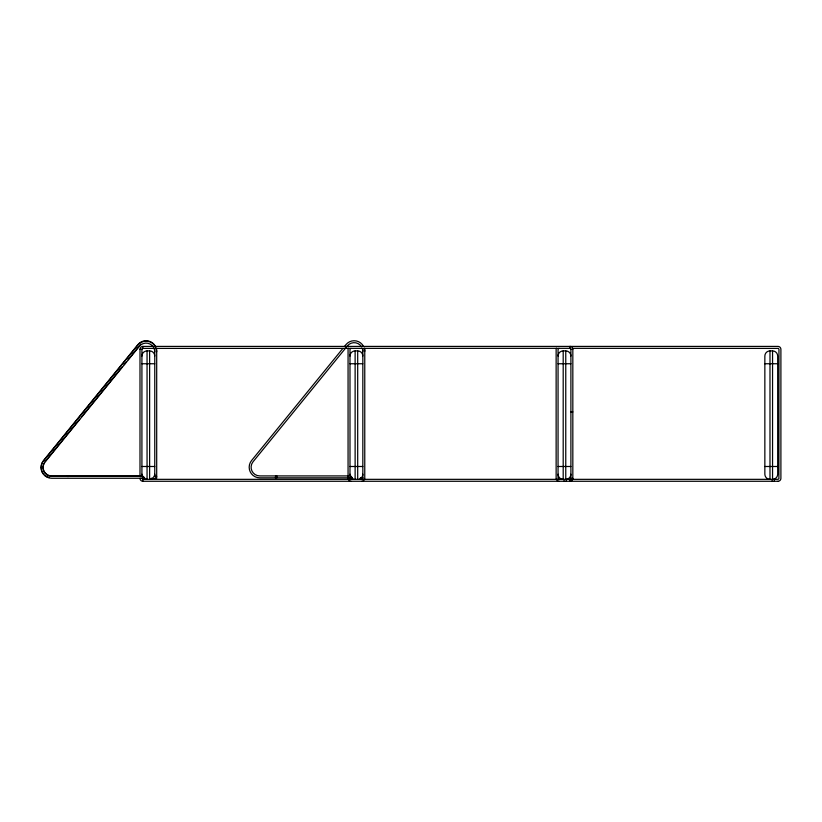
<?xml version="1.0" encoding="UTF-8"?>
<svg xmlns="http://www.w3.org/2000/svg" width="822" height="822" viewBox="0 0 822 822"><rect width="100%" height="100%" fill="white"/><g stroke="black" fill="none" stroke-linecap="round" stroke-linejoin="round"><path stroke-width="1.23" d="M141.918 475.825L141.918 349.299L142.514 348.405L570.55 348.333M569.944 481.271A2.887 2.887 0 0 0 572.831 478.373L572.831 349.299A2.887 2.887 0 0 0 569.944 346.411L569.944 348.333L570.9 349.299L570.9 478.373L569.944 479.339L569.944 481.271M44.974 461.769L79.672 419.169M81.286 417.186L122.427 366.663M124.05 364.68L126.465 361.711M128.078 359.728L139.38 345.857A8.672 8.672 0 0 1 141.096 344.243M342.723 348.6L251.553 460.556A10.594 10.594 0 0 0 259.762 477.839L352.319 477.839M344.336 346.617L345.949 344.634A10.594 10.594 0 0 1 363.509 346.329M350.953 348.333L349.987 349.299L349.987 478.373L350.953 479.339M559.022 348.333L558.056 349.299L558.056 478.373L559.022 479.339M361.875 479.339L362.831 478.373L362.831 349.299L361.875 348.333M139.997 475.825L139.997 349.299A2.887 2.887 0 0 1 142.884 346.411L778.013 346.411A2.887 2.887 0 0 1 780.9 349.299L780.9 478.373A2.887 2.887 0 0 1 778.013 481.271M572.821 348.333L778.383 348.405L778.968 349.299L778.896 478.743L778.013 479.339L142.884 479.339L141.918 478.373L139.997 478.373A2.887 2.887 0 0 0 142.884 481.271L778.013 481.271M139.997 349.299L141.918 349.299M570.9 349.299L572.831 349.299M141.929 356.039A5.138 5.138 0 0 1 147.056 350.902L149.625 350.902A5.138 5.138 0 0 1 154.762 356.039M349.997 356.039A5.138 5.138 0 0 1 355.125 350.902L357.693 350.902A5.138 5.138 0 0 1 362.831 356.039M558.066 356.039A5.138 5.138 0 0 1 563.193 350.902L565.762 350.902A5.138 5.138 0 0 1 570.9 356.039M769.988 350.902L769.988 479.339A5.138 5.138 0 0 1 764.85 474.202L764.85 356.039A5.138 5.138 0 0 1 769.978 350.902L772.557 350.902A5.138 5.138 0 0 1 777.684 356.039L777.694 474.202A5.138 5.138 0 0 1 772.557 479.339L772.557 350.902M141.918 363.745L154.762 363.745M349.987 363.745L362.831 363.745M558.056 363.745L570.9 363.745M764.85 363.745L777.694 363.745M570.9 411.914L572.831 411.914M141.918 466.495L154.762 466.495M349.987 466.495L362.831 466.495M558.056 466.495L570.9 466.495M764.85 466.495L777.694 466.495M140.665 475.917L51.694 475.917A8.672 8.672 0 0 1 43.72 463.855M348.733 475.917L259.762 475.917A8.672 8.672 0 0 1 253.042 461.769L347.449 345.857A8.672 8.672 0 0 1 361.577 346.822M153.735 476.339L156.694 476.339M360.375 477.839L362.964 477.839M151.423 478.26L156.694 478.26L156.694 351.333A10.594 10.594 0 0 0 156.375 348.754M570.9 478.373L572.831 478.373M774.273 480.623L774.273 481.271M772.115 480.623L772.115 481.271M566.204 480.623L566.204 481.271M565.762 350.902L565.762 479.339A5.138 5.138 0 0 0 570.9 474.202M564.046 480.623L564.046 481.271M563.193 350.902L563.193 479.339A5.138 5.138 0 0 1 558.066 474.202M357.693 350.902L357.693 479.339M355.125 350.902L355.125 479.339M351.919 477.202L351.919 477.839M351.282 476.236L351.282 477.839M276.788 475.917L276.788 476.555M276.788 477.202L276.788 477.839M275.493 475.917L275.493 476.555M275.493 477.202L275.493 477.839M156.046 476.339L156.046 478.26M154.762 476.339L154.762 351.333A8.672 8.672 0 0 0 154.444 348.99M149.625 350.902L149.625 479.339A5.138 5.138 0 0 0 153.262 477.839M147.056 350.902L147.056 479.339A5.138 5.138 0 0 1 141.929 474.202M144.487 477.305L144.487 478.26L51.694 478.26A10.594 10.594 0 0 1 43.484 460.978L137.88 345.065A10.594 10.594 0 0 1 156.694 351.754M143.85 477.305L143.85 478.26M143.203 478.26L143.203 476.339L51.694 476.339A8.672 8.672 0 0 1 44.974 462.19L139.38 346.278A8.672 8.672 0 0 1 154.772 351.754M142.884 346.411L142.884 348.333M142.884 479.339L142.884 481.271M68.709 475.917L68.709 476.555M67.425 475.917L67.425 476.555M559.022 481.271A2.887 2.887 0 0 1 556.977 480.418M556.35 479.483A2.887 2.887 0 0 1 556.134 478.373L556.134 349.299A2.887 2.887 0 0 1 556.35 348.189M350.953 481.271A2.887 2.887 0 0 1 348.908 480.418M348.281 479.483A2.887 2.887 0 0 1 348.066 478.373L348.066 349.299A2.887 2.887 0 0 1 348.281 348.189M364.619 349.597A10.594 10.594 0 0 1 364.763 351.333M362.512 348.99A8.672 8.672 0 0 1 362.841 351.333M353.162 478.949A5.138 5.138 0 0 1 349.997 474.202M362.831 474.202A5.138 5.138 0 0 1 359.666 478.949M364.547 348.189A2.887 2.887 0 0 1 364.763 349.299L364.763 478.373A2.887 2.887 0 0 1 364.547 479.483M363.92 480.418A2.887 2.887 0 0 1 361.875 481.271M154.762 474.202A5.138 5.138 0 0 1 154.372 476.164M155.44 346.329A10.594 10.594 0 0 0 137.88 344.634L43.484 460.556A10.594 10.594 0 0 0 43.843 474.356M49.073 477.51A10.594 10.594 0 0 1 45.128 475.558"/></g></svg>
